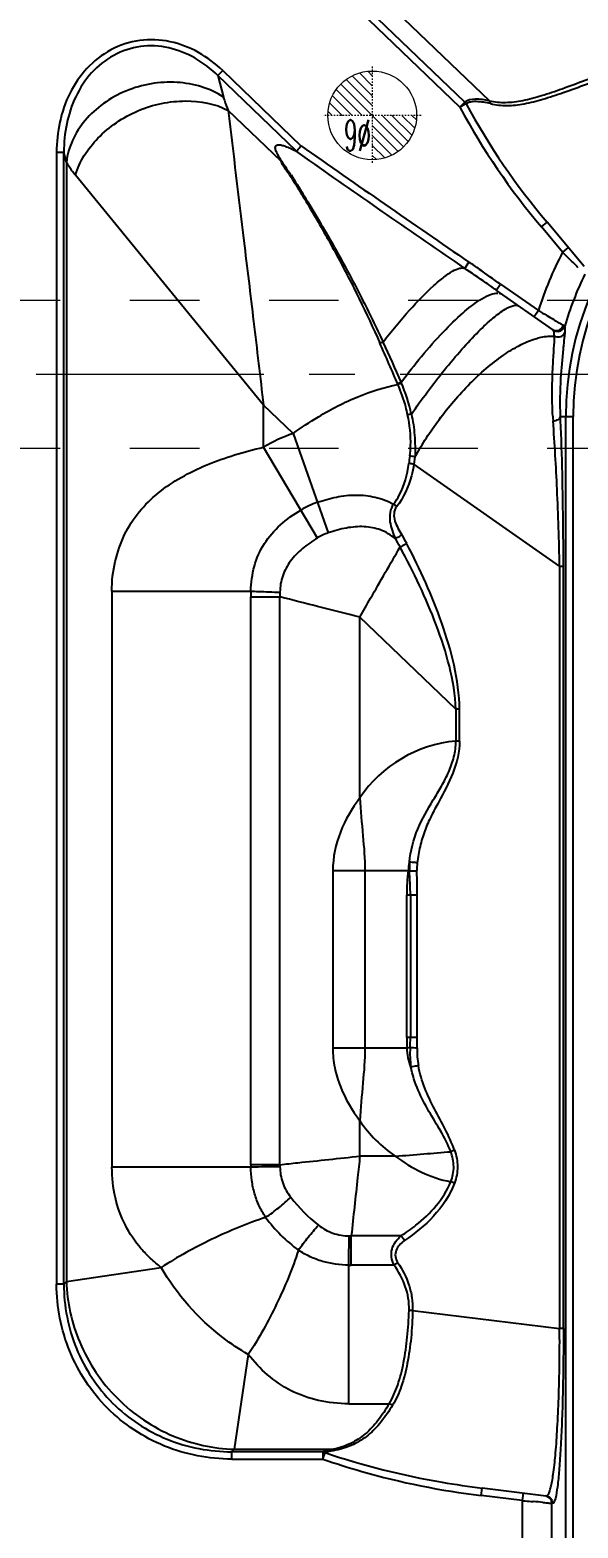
# Model space of a CAD drawing. Header units: millimetres. Extents: x 2634 to 3034, y 1430 to 1883.
# Drawn here: x 2707 to 2744, y 1677.6 to 1779 of the extents above; entities that cross this region are included whole.
import ezdxf
from ezdxf.enums import TextEntityAlignment as Align

# ---------------------------------------------------------------- set-up
doc = ezdxf.new("R2010")
doc.units = ezdxf.units.MM
doc.linetypes.add('CENTER', pattern=[0.6, 0.375, -0.075, 0.075, -0.075])
doc.linetypes.add('HIDDEN', pattern=[0.2, 0.1, -0.1])
doc.layers.add('cool', color=153, linetype='HIDDEN', lineweight=9)
doc.layers.add('epin', color=13, linetype='Continuous', lineweight=9)
doc.layers.add('DEFAULT_2', color=8, linetype='HIDDEN')
doc.styles.add('TXT05', font='txt.shx', dxfattribs={"width": 0.5, "bigfont": 'gbcbig.shx'})

# ---------------------------------------------------------------- blocks, each defined once
blk = doc.blocks.new('epin_ejp_6')
at = {"layer": 'epin'}
h = blk.add_hatch(dxfattribs=at)
h.set_pattern_fill('_ANSI31', color=123, scale=0.15, angle=90)
h.set_pattern_definition([(135, (119, 124), (-0.3367596, -0.3367596), [])])
h.paths.add_polyline_path([(0, 3, 0.4142136), (-3, 0), (0, 0)])
h.paths.add_polyline_path([(3, 0), (0, 0), (0, -3, 0.4142136)])
at = {"layer": 'epin', "color": 1, "linetype": 'CENTER', "ltscale": 0.12}
for p, q in [((0, -3.3), (0, 3.3)), ((-3.3, 0), (3.3, 0))]:
    blk.add_line(p, q, dxfattribs=at)
at = {"layer": 'epin'}
blk.add_circle((0, 0), 3, dxfattribs=at)
at = {"layer": 'epin', "color": 6, "style": 'TXT05', "width": 0.5}
blk.add_text('%%c6', height=2.1, dxfattribs=at).set_placement((0.995, 1.35), align=Align.MIDDLE)

msp = doc.modelspace()

# ---------------------------------------------------------------- linework, layer by layer
at = {"color": 7, "linetype": 'Continuous'}
for p, q in [((2736.38, 1774.07), (2728.02, 1782.11)), ((2736.06, 1773.73), (2727.69, 1781.77)), ((2730.5, 1781.42), (2738.05, 1774.16)), ((2720.03, 1776.21), (2719.71, 1775.87)), ((2720.03, 1776.21), (2725.32, 1771.12)), ((2719.71, 1775.87), (2720.08, 1774.41)), ((2725.02, 1770.75), (2719.71, 1775.87)), ((2736.38, 1774.07), (2736.06, 1773.73)), ((2723.97, 1770.08), (2720.4, 1773.51)), ((2736.47, 1773.95), (2736.06, 1773.73)), ((2708.81, 1770.68), (2708.81, 1694.13)), ((2708.81, 1770.68), (2709.3, 1770.68)), ((2709.3, 1694.13), (2709.3, 1770.68)), ((2709.47, 1770.02), (2709.3, 1770.68)), ((2709.47, 1770.02), (2709.47, 1694.31)), ((2725.92, 1770.1), (2724.96, 1770.77)), ((2722.79, 1753.58), (2710.08, 1769.12)), ((2741.56, 1765.63), (2741.94, 1765.95)), ((2744.46, 1762.95), (2741.94, 1765.95)), ((2742.99, 1763.92), (2741.56, 1765.63)), ((2743.37, 1764.24), (2742.99, 1763.92)), ((2736.38, 1762.83), (2736.66, 1763.25)), ((2738.5, 1761.36), (2738.79, 1761.77)), ((2742.3, 1758.7), (2738.5, 1761.36)), ((2738.79, 1761.77), (2741.36, 1759.98)), ((2741.36, 1759.98), (2741.07, 1759.56)), ((2722.79, 1750.73), (2722.79, 1753.58)), ((2724.79, 1751.66), (2722.79, 1753.58)), ((2742.85, 1752.82), (2743.7, 1752.82)), ((2742.86, 1752.55), (2742.85, 1752.82)), ((2743.2, 1752.82), (2743.2, 1609.04)), ((2743.7, 1609.04), (2743.7, 1752.82)), ((2726.43, 1744.59), (2722.79, 1750.73)), ((2724.79, 1751.66), (2727.16, 1744.94)), ((2733.02, 1750.08), (2732.95, 1749.58)), ((2742.79, 1742.68), (2732.95, 1749.58)), ((2742.79, 1742.68), (2742.79, 1691.13)), ((2742.79, 1742.68), (2743.05, 1742.68)), ((2743.05, 1691.13), (2743.05, 1742.68)), ((2712.55, 1741), (2712.55, 1702.05)), ((2712.55, 1741), (2721.93, 1741)), ((2721.93, 1702.21), (2721.93, 1740.61)), ((2721.93, 1740.61), (2723.9, 1740.61)), ((2723.9, 1702.21), (2723.9, 1740.61)), ((2729.3, 1727.02), (2729.3, 1739.24)), ((2735.78, 1733.01), (2729.3, 1739.24)), ((2735.78, 1733.01), (2735.78, 1730.86)), ((2736.03, 1733.01), (2735.78, 1733.01)), ((2736.03, 1730.86), (2736.03, 1733.01)), ((2736.03, 1730.86), (2735.78, 1730.86)), ((2727.47, 1722.11), (2727.47, 1710.09)), ((2727.47, 1722.11), (2732.56, 1722.11)), ((2729.64, 1722.11), (2729.64, 1710.09)), ((2732.46, 1710.81), (2732.46, 1720.43)), ((2733.17, 1720.43), (2732.46, 1720.43)), ((2732.71, 1720.43), (2732.71, 1710.81)), ((2733.17, 1710.81), (2733.17, 1720.43)), ((2733.17, 1710.81), (2732.46, 1710.81)), ((2732.49, 1710.09), (2727.47, 1710.09)), ((2729.3, 1702.79), (2729.3, 1705.18)), ((2721.93, 1702.05), (2712.55, 1702.05)), ((2723.9, 1702.21), (2721.93, 1702.21)), ((2731.69, 1702.79), (2729.3, 1702.79)), ((2728.72, 1695.42), (2728.72, 1697.4)), ((2732.07, 1697.4), (2728.72, 1697.4)), ((2709.47, 1694.31), (2715.88, 1695.26)), ((2728.55, 1686.04), (2728.55, 1695.42)), ((2731.61, 1695.42), (2728.72, 1695.42)), ((2709.3, 1694.13), (2708.81, 1694.13)), ((2709.3, 1694.13), (2709.47, 1694.31)), ((2732.86, 1692.35), (2742.79, 1691.13)), ((2743.05, 1691.13), (2742.79, 1691.13)), ((2721.76, 1689.37), (2720.81, 1682.97)), ((2728.55, 1686.04), (2731.28, 1686.04)), ((2720.81, 1682.97), (2720.64, 1682.8)), ((2720.64, 1682.3), (2720.64, 1682.8)), ((2726.8, 1682.8), (2720.64, 1682.8)), ((2720.81, 1682.97), (2727.51, 1682.97)), ((2726.8, 1682.8), (2726.8, 1682.3)), ((2720.64, 1682.3), (2726.8, 1682.3)), ((2726.8, 1682.3), (2726.96, 1682.74)), ((2737.49, 1679.84), (2737.55, 1680.34)), ((2740.26, 1679.5), (2737.49, 1679.84)), ((2741.88, 1679.8), (2737.55, 1680.34)), ((2740.33, 1680), (2740.26, 1679.5)), ((2740.26, 1679.5), (2740.26, 1667.28)), ((2742.27, 1667.47), (2742.27, 1679.31)), ((2742.27, 1679.31), (2742.32, 1679.31))]:
    msp.add_line(p, q, dxfattribs=at)
for centre, radius, start, end in [((2736.01, 1773.69), 0.537, 29.4398, 45.4151), ((2764.25, 1752.82), 21.04, 90, 180), ((2764.25, 1752.82), 20.54, 90, 180), ((3510.63, 2890.44), 1367.33, 234.94704, 235.52537), ((2764.25, 1752.82), 23.98, 152.4328, 162.6461), ((2542.99, 1481.59), 341.32, 55.1966, 55.4879), ((2563.59, 1515.94), 301.87, 54.8517, 55.0157), ((2601.35, 1569.5), 236.33, 54.4403, 54.8593), ((2588.34, 1546.89), 261.82, 55.0024, 55.1891), ((2764.25, 1752.82), 21.97, 154.0274, 163.8889), ((2875.46, 1985.3), 262.21, 239.24, 239.3849), ((2841.91, 1928.66), 196.38, 239.3948, 239.5541), ((2840.79, 1926.7), 194.13, 239.5453, 239.767), ((2592.14, 1695.8), 151.74, 22.9511, 24.1083), ((2599.63, 1697.04), 144.64, 23.6734, 24.8575), ((2742.65, 1759.06), 0.5, 235.7835, 315.8318), ((2742.27, 1755.79), 2.46, 85.9986, 87.4329), ((2721.57, 1750.56), 11.46, 12.146, 23.4292), ((2767.7, 1754.32), 25.41, 183.3604, 184.0831), ((2728.55, 1741), 11.31, 109.449, 120.6164), ((2826.78, 1737.53), 94.95, 172.3669, 172.6746), ((2730.8, 1737.75), 12.53, 79.8179, 81.4154), ((2728.55, 1741), 6.37, 109.4481, 120.6174), ((2728.45, 1741.23), 3.93, 109.2403, 121.0769), ((2723.71, 1739.66), 9.87, 27.4901, 31.4475), ((2723.73, 1739.73), 9.31, 27.2269, 31.2265), ((2734.58, 1740.6), 12.65, 178.1962, 179.9942), ((2732.53, 1740.84), 8.63, 179.3922, 181.5522), ((2736.59, 1722.11), 8.79, 95.3025, 146.0688), ((2737.17, 1721.71), 4.63, 168.0142, 175.0229), ((2739.58, 1722.42), 6.94, 177.9719, 182.7488), ((2739.27, 1722.16), 6.12, 175.5781, 180.5806), ((2746.44, 1720.44), 13.98, 173.1265, 180.0394), ((2735.19, 1734.14), 12.31, 257.6841, 258.0985), ((2732.03, 1815.85), 93.77, 270.3802, 270.6874), ((2742.17, 1710.81), 9.71, 180.0052, 184.2296), ((2718.77, 1710.82), 13.94, 357.0915, 359.9277), ((2682.57, 1710.84), 50.6, 359.1717, 359.9601), ((2735.32, 1688.5), 21.78, 96.9311, 97.4733), ((2732.04, 1646.1), 64.01, 88.9944, 89.4142), ((2736.59, 1710.09), 8.79, 213.9312, 236.0688), ((2733.5, 1702.22), 11.57, 180.0223, 180.8581), ((2727.64, 1422.69), 279.41, 90.7672, 91.1717), ((2731.72, 1702.11), 7.82, 179.2698, 180.2623), ((2733.18, 1706.68), 10.85, 217.94, 232.06), ((2731.67, 1705.16), 10.9, 216.71, 233.2897), ((2448.98, 1701.14), 279.62, 358.8284, 359.2326), ((2728.62, 1705.21), 7.82, 269.7379, 270.7305), ((2728.72, 1707), 11.58, 269.142, 269.9775), ((2741.77, 1679.31), 0.502, 359.9388, 82.9603), ((2714.41, 1387.06), 293.58, 84.6758, 84.8003)]:
    msp.add_arc(centre, radius, start, end, dxfattribs=at)
for points, knots in [([(2720.03, 1776.21), (2719.54, 1776.68), (2718.44, 1777.51), (2716.5, 1778.27), (2714.41, 1778.36), (2712.42, 1777.71), (2710.78, 1776.42), (2709.62, 1774.7), (2708.95, 1772.74), (2708.81, 1771.36), (2708.81, 1770.68)], [0, 0, 0, 0, 0.125104, 0.250089, 0.37494, 0.499744, 0.624636, 0.749666, 0.8748, 1, 1, 1, 1]), ([(2719.71, 1775.87), (2719.25, 1776.32), (2718.22, 1777.11), (2716.41, 1777.84), (2714.46, 1777.95), (2712.61, 1777.33), (2711.09, 1776.11), (2710.03, 1774.47), (2709.42, 1772.62), (2709.3, 1771.33), (2709.3, 1770.68)], [0, 0, 0, 0, 0.125807, 0.250411, 0.374595, 0.498556, 0.622939, 0.748037, 0.873672, 1, 1, 1, 1]), ([(2738.05, 1774.16), (2738.4, 1774.08), (2739.17, 1774.01), (2740.36, 1774.17), (2741.63, 1774.51), (2743.55, 1775.18), (2746.19, 1776.21), (2748.42, 1776.94), (2749.62, 1777.24)], [0, 0, 0, 0, 0.091287, 0.188709, 0.297153, 0.417957, 0.693447, 1, 1, 1, 1]), ([(2738.13, 1773.97), (2738.48, 1773.88), (2739.25, 1773.8), (2740.44, 1773.94), (2741.71, 1774.27), (2743.63, 1774.91), (2746.27, 1775.93), (2748.49, 1776.65), (2749.69, 1776.96)], [0, 0, 0, 0, 0.091535, 0.189155, 0.297484, 0.418126, 0.693392, 1, 1, 1, 1]), ([(2720.08, 1774.41), (2719.17, 1775.01), (2717.46, 1775.51), (2715.18, 1775.37), (2713.48, 1774.89), (2711.95, 1774.04), (2710.7, 1772.9), (2709.83, 1771.54), (2709.53, 1770.52), (2709.47, 1770.02)], [0, 0, 0, 0, 0.246235, 0.37755, 0.510125, 0.640757, 0.766737, 0.886395, 1, 1, 1, 1]), ([(2710.08, 1769.12), (2710.34, 1770.06), (2711.23, 1771.39), (2712.83, 1772.73), (2714.28, 1773.54), (2715.88, 1774.03), (2717.95, 1774.25), (2719.54, 1773.98), (2720.4, 1773.51)], [0, 0, 0, 0, 0.235452, 0.365591, 0.499127, 0.632967, 0.763751, 1, 1, 1, 1]), ([(2720.08, 1774.41), (2720.1, 1774.34), (2720.19, 1774.03), (2720.31, 1773.73), (2720.4, 1773.51)], [0, 0, 0, 0, 0.233528, 1, 1, 1, 1]), ([(2738.05, 1774.16), (2737.73, 1774.22), (2737.19, 1774.31), (2736.57, 1774.23), (2736.38, 1774.07)], [0, 0, 0, 0, 0.569724, 1, 1, 1, 1]), ([(2738.13, 1773.97), (2737.81, 1774.04), (2737.36, 1774.12), (2736.8, 1774.1), (2736.56, 1774.02), (2736.48, 1773.95)], [0, 0, 0, 0, 0.569064, 0.803779, 1, 1, 1, 1]), ([(2720.4, 1773.51), (2720.75, 1770.57), (2721.32, 1765.81), (2722.13, 1759.17), (2722.56, 1755.46), (2722.79, 1753.58)], [0, 0, 0, 0, 0.442107, 0.716375, 1, 1, 1, 1]), ([(2723.79, 1770.44), (2723.74, 1770.53), (2723.66, 1770.67), (2723.6, 1770.86), (2723.58, 1770.98), (2723.59, 1771.08), (2723.67, 1771.18), (2723.85, 1771.2), (2724.09, 1771.15), (2724.36, 1771.05), (2724.66, 1770.92), (2724.87, 1770.82), (2724.98, 1770.76)], [0, 0, 0, 0, 0.152552, 0.216879, 0.270752, 0.313628, 0.350114, 0.433235, 0.546737, 0.683532, 0.836355, 1, 1, 1, 1]), ([(2725.02, 1770.75), (2725.04, 1770.77), (2725.14, 1770.89), (2725.24, 1771.02), (2725.32, 1771.12)], [0, 0, 0, 0, 0.155498, 1, 1, 1, 1]), ([(2710.08, 1769.12), (2710.02, 1769.19), (2709.8, 1769.48), (2709.59, 1769.78), (2709.47, 1770.02)], [0, 0, 0, 0, 0.27915, 1, 1, 1, 1]), ([(2724.65, 1769.15), (2724.57, 1769.26), (2724.27, 1769.68), (2723.98, 1770.12), (2723.78, 1770.45)], [0, 0, 0, 0, 0.260191, 1, 1, 1, 1]), ([(2723.97, 1770.08), (2723.93, 1770.14), (2723.87, 1770.26), (2723.82, 1770.38), (2723.79, 1770.44)], [0, 0, 0, 0, 0.508986, 1, 1, 1, 1]), ([(2724.55, 1769.16), (2724.48, 1769.24), (2724.26, 1769.53), (2724.07, 1769.84), (2723.97, 1770.08)], [0, 0, 0, 0, 0.277793, 1, 1, 1, 1]), ([(2724.98, 1770.76), (2724.98, 1770.76), (2724.99, 1770.75), (2725.02, 1770.74), (2725.02, 1770.75)], [0, 0, 0, 0, 0.350435, 1, 1, 1, 1]), ([(2736.38, 1762.83), (2734.63, 1764.04), (2731.14, 1766.45), (2727.65, 1768.88), (2725.92, 1770.1)], [0, 0, 0, 0, 0.499995, 1, 1, 1, 1]), ([(2724.55, 1769.16), (2725.1, 1768.28), (2726.2, 1766.47), (2728.32, 1762.73), (2729.75, 1759.78), (2730.65, 1757.78)], [0, 0, 0, 0, 0.241234, 0.489958, 1, 1, 1, 1]), ([(2724.65, 1769.15), (2725.2, 1768.27), (2726.31, 1766.47), (2727.91, 1763.71), (2729.44, 1760.82), (2730.39, 1758.84), (2730.86, 1757.84)], [0, 0, 0, 0, 0.241035, 0.490004, 0.743214, 1, 1, 1, 1]), ([(2742.99, 1763.92), (2743.03, 1763.87), (2743.22, 1763.69), (2743.41, 1763.5), (2743.55, 1763.37)], [0, 0, 0, 0, 0.254449, 1, 1, 1, 1]), ([(2730.86, 1757.84), (2731.44, 1758.59), (2732.53, 1759.91), (2733.93, 1761.36), (2734.92, 1762.21), (2735.5, 1762.62), (2735.97, 1762.84), (2736.27, 1762.87), (2736.38, 1762.83)], [0, 0, 0, 0, 0.372121, 0.676506, 0.794988, 0.887974, 0.955132, 1, 1, 1, 1]), ([(2743.55, 1763.37), (2743.59, 1763.32), (2743.75, 1763.17), (2743.92, 1763.01), (2744.03, 1762.89)], [0, 0, 0, 0, 0.271075, 1, 1, 1, 1]), ([(2737.39, 1760.68), (2737.59, 1760.81), (2737.94, 1761.01), (2738.34, 1761.13), (2738.51, 1761.15)], [0, 0, 0, 0, 0.574087, 1, 1, 1, 1]), ([(2732.09, 1755.12), (2732.97, 1756.31), (2734.3, 1757.94), (2736.14, 1759.74), (2736.99, 1760.42), (2737.39, 1760.68)], [0, 0, 0, 0, 0.576653, 0.813571, 1, 1, 1, 1]), ([(2732.78, 1752.97), (2733.13, 1753.48), (2733.86, 1754.49), (2734.99, 1755.95), (2736.14, 1757.32), (2737.23, 1758.5), (2738.21, 1759.41), (2738.92, 1759.97), (2739.41, 1760.23), (2739.72, 1760.34), (2739.96, 1760.34), (2740.06, 1760.27)], [0, 0, 0, 0, 0.174556, 0.353365, 0.526352, 0.681983, 0.809779, 0.904536, 0.938803, 0.965122, 1, 1, 1, 1]), ([(2742.3, 1758.7), (2742.42, 1758.62), (2742.69, 1758.59), (2742.93, 1758.78), (2743.02, 1758.91), (2743.04, 1758.98)], [0, 0, 0, 0, 0.482662, 0.750367, 1, 1, 1, 1]), ([(2743.01, 1758.71), (2743.02, 1758.73), (2743.08, 1758.79), (2743.12, 1758.86), (2743.14, 1758.92)], [0, 0, 0, 0, 0.266009, 1, 1, 1, 1]), ([(2743.14, 1758.92), (2743.13, 1758.93), (2743.1, 1758.95), (2743.07, 1758.97), (2743.04, 1758.98)], [0, 0, 0, 0, 0.329422, 1, 1, 1, 1]), ([(2743.15, 1758.87), (2743.15, 1758.87), (2743.15, 1758.89), (2743.14, 1758.91), (2743.14, 1758.92)], [0, 0, 0, 0, 0.292309, 1, 1, 1, 1]), ([(2743.16, 1758.54), (2743.16, 1758.58), (2743.17, 1758.68), (2743.17, 1758.79), (2743.15, 1758.87)], [0, 0, 0, 0, 0.316004, 1, 1, 1, 1]), ([(2730.86, 1757.84), (2730.84, 1757.84), (2730.77, 1757.81), (2730.7, 1757.79), (2730.65, 1757.78)], [0, 0, 0, 0, 0.264115, 1, 1, 1, 1]), ([(2733.02, 1750.08), (2733.51, 1750.95), (2734.64, 1752.69), (2736.62, 1755.03), (2738.5, 1756.67), (2740.01, 1757.61), (2740.73, 1757.93), (2741.07, 1758.04)], [0, 0, 0, 0, 0.259987, 0.538462, 0.796333, 0.906482, 1, 1, 1, 1]), ([(2741.07, 1758.04), (2741.19, 1758.08), (2741.61, 1758.2), (2742.06, 1758.26), (2742.38, 1758.25)], [0, 0, 0, 0, 0.280707, 1, 1, 1, 1]), ([(2742.33, 1752.83), (2742.3, 1753.44), (2742.27, 1754.57), (2742.33, 1756.09), (2742.4, 1757.29), (2742.45, 1757.97), (2742.44, 1758.25)], [0, 0, 0, 0, 0.336706, 0.622709, 0.846958, 1, 1, 1, 1]), ([(2742.4, 1758.56), (2742.4, 1758.57), (2742.39, 1758.6), (2742.38, 1758.63), (2742.37, 1758.65)], [0, 0, 0, 0, 0.296207, 1, 1, 1, 1]), ([(2742.44, 1758.25), (2742.44, 1758.28), (2742.43, 1758.38), (2742.42, 1758.49), (2742.4, 1758.56)], [0, 0, 0, 0, 0.301374, 1, 1, 1, 1]), ([(2742.44, 1758.25), (2742.54, 1758.19), (2742.78, 1758.16), (2742.99, 1758.27), (2743.06, 1758.35)], [0, 0, 0, 0, 0.528167, 1, 1, 1, 1]), ([(2743.05, 1757.37), (2743.06, 1757.45), (2743.09, 1757.75), (2743.12, 1758.05), (2743.14, 1758.26)], [0, 0, 0, 0, 0.28547, 1, 1, 1, 1]), ([(2743.14, 1758.26), (2743.14, 1758.28), (2743.15, 1758.38), (2743.16, 1758.47), (2743.16, 1758.54)], [0, 0, 0, 0, 0.274168, 1, 1, 1, 1]), ([(2742.85, 1752.82), (2742.82, 1753.68), (2742.84, 1755.2), (2742.98, 1756.71), (2743.05, 1757.37)], [0, 0, 0, 0, 0.565201, 1, 1, 1, 1]), ([(2724.79, 1751.66), (2725.34, 1752.06), (2726.75, 1752.99), (2729.08, 1754.21), (2730.95, 1754.79), (2731.87, 1754.97)], [0, 0, 0, 0, 0.260879, 0.64132, 1, 1, 1, 1]), ([(2732.09, 1755.12), (2732.03, 1755.09), (2731.95, 1755.06), (2731.87, 1755.04), (2731.85, 1755.04)], [0, 0, 0, 0, 0.764778, 1, 1, 1, 1]), ([(2732.12, 1755.05), (2732.06, 1755.03), (2731.98, 1755), (2731.89, 1754.98), (2731.87, 1754.97)], [0, 0, 0, 0, 0.764845, 1, 1, 1, 1]), ([(2732.52, 1752.93), (2732.49, 1753.11), (2732.32, 1753.8), (2732.09, 1754.48), (2731.87, 1754.97)], [0, 0, 0, 0, 0.252276, 1, 1, 1, 1]), ([(2732.78, 1752.97), (2732.71, 1752.96), (2732.63, 1752.94), (2732.54, 1752.93), (2732.52, 1752.93)], [0, 0, 0, 0, 0.761703, 1, 1, 1, 1]), ([(2732.67, 1750.14), (2732.7, 1750.37), (2732.78, 1751.3), (2732.67, 1752.24), (2732.52, 1752.93)], [0, 0, 0, 0, 0.247611, 1, 1, 1, 1]), ([(2732.78, 1752.97), (2732.83, 1752.74), (2732.92, 1752.26), (2733, 1751.54), (2733.03, 1750.81), (2733.03, 1750.33), (2733.02, 1750.08)], [0, 0, 0, 0, 0.249186, 0.499069, 0.749527, 1, 1, 1, 1]), ([(2742.35, 1752.51), (2742.42, 1752.52), (2742.55, 1752.54), (2742.74, 1752.61), (2742.85, 1752.74), (2742.85, 1752.82)], [0, 0, 0, 0, 0.326596, 0.595706, 1, 1, 1, 1]), ([(2742.79, 1742.68), (2742.76, 1744.42), (2742.65, 1747.7), (2742.46, 1750.97), (2742.35, 1752.51)], [0, 0, 0, 0, 0.529006, 1, 1, 1, 1]), ([(2743.05, 1742.68), (2743.05, 1743.56), (2743.03, 1746.86), (2742.96, 1750.15), (2742.86, 1752.55)], [0, 0, 0, 0, 0.268724, 1, 1, 1, 1]), ([(2712.55, 1741), (2712.53, 1741.67), (2712.7, 1742.99), (2713.32, 1744.83), (2714.34, 1746.4), (2715.66, 1747.7), (2717.23, 1748.74), (2718.96, 1749.58), (2720.84, 1750.24), (2722.13, 1750.58), (2722.79, 1750.73)], [0, 0, 0, 0, 0.130783, 0.25559, 0.374881, 0.492942, 0.613748, 0.738948, 0.868285, 1, 1, 1, 1]), ([(2731.57, 1746.88), (2731.72, 1747.07), (2732.25, 1747.91), (2732.51, 1748.89), (2732.61, 1749.63)], [0, 0, 0, 0, 0.243986, 1, 1, 1, 1]), ([(2732.95, 1749.58), (2732.9, 1749.31), (2732.69, 1748.3), (2732.26, 1747.31), (2731.78, 1746.7)], [0, 0, 0, 0, 0.25529, 1, 1, 1, 1]), ([(2732.95, 1749.58), (2732.92, 1749.58), (2732.81, 1749.6), (2732.69, 1749.62), (2732.61, 1749.63)], [0, 0, 0, 0, 0.234911, 1, 1, 1, 1]), ([(2726.43, 1747.01), (2726.85, 1747.15), (2727.7, 1747.4), (2729.03, 1747.55), (2730.35, 1747.4), (2731.19, 1747.1), (2731.57, 1746.88)], [0, 0, 0, 0, 0.252227, 0.502304, 0.750471, 1, 1, 1, 1]), ([(2731.57, 1746.88), (2731.45, 1746.72), (2731.3, 1746.32), (2731.31, 1745.5), (2731.53, 1744.92), (2731.69, 1744.55)], [0, 0, 0, 0, 0.251345, 0.50798, 1, 1, 1, 1]), ([(2731.78, 1746.7), (2731.77, 1746.72), (2731.7, 1746.78), (2731.63, 1746.84), (2731.57, 1746.88)], [0, 0, 0, 0, 0.235316, 1, 1, 1, 1]), ([(2731.78, 1746.7), (2731.68, 1746.58), (2731.56, 1746.24), (2731.65, 1745.73), (2731.86, 1745.26), (2732.04, 1744.96), (2732.13, 1744.81)], [0, 0, 0, 0, 0.237061, 0.486056, 0.740525, 1, 1, 1, 1]), ([(2721.93, 1741), (2721.94, 1741.29), (2721.99, 1741.85), (2722.2, 1742.96), (2722.77, 1744.26), (2723.9, 1745.54), (2724.82, 1746.2), (2725.31, 1746.48)], [0, 0, 0, 0, 0.12601, 0.251667, 0.500368, 0.748817, 1, 1, 1, 1]), ([(2731.69, 1744.55), (2731.39, 1744.8), (2730.73, 1745.2), (2729.56, 1745.41), (2728.36, 1745.3), (2727.56, 1745.08), (2727.16, 1744.94)], [0, 0, 0, 0, 0.241887, 0.480287, 0.733566, 1, 1, 1, 1]), ([(2732.13, 1744.81), (2732.06, 1744.75), (2731.92, 1744.66), (2731.77, 1744.58), (2731.69, 1744.55)], [0, 0, 0, 0, 0.513008, 1, 1, 1, 1]), ([(2726.43, 1744.59), (2726.07, 1744.38), (2725.41, 1743.92), (2724.58, 1743.07), (2724.02, 1742.06), (2723.9, 1741.31), (2723.9, 1740.93)], [0, 0, 0, 0, 0.266011, 0.518876, 0.758359, 1, 1, 1, 1]), ([(2729.3, 1739.24), (2729.54, 1739.67), (2730.44, 1741.25), (2731.35, 1742.83), (2732.01, 1743.99)], [0, 0, 0, 0, 0.267561, 1, 1, 1, 1]), ([(2732.47, 1744.21), (2732.43, 1744.19), (2732.29, 1744.1), (2732.13, 1744.03), (2732.01, 1743.99)], [0, 0, 0, 0, 0.260644, 1, 1, 1, 1]), ([(2735.78, 1733.01), (2735.75, 1733.99), (2735.41, 1735.94), (2734.2, 1739.64), (2732.93, 1742.28), (2732.01, 1743.99)], [0, 0, 0, 0, 0.251488, 0.502404, 1, 1, 1, 1]), ([(2736.03, 1733.01), (2736.02, 1734.01), (2735.73, 1736), (2734.6, 1739.78), (2733.37, 1742.48), (2732.47, 1744.21)], [0, 0, 0, 0, 0.253087, 0.504192, 1, 1, 1, 1]), ([(2721.93, 1741), (2722.1, 1740.99), (2722.76, 1740.97), (2723.41, 1740.94), (2723.9, 1740.93)], [0, 0, 0, 0, 0.256971, 1, 1, 1, 1]), ([(2729.3, 1739.24), (2728.35, 1739.49), (2726.55, 1739.94), (2724.75, 1740.39), (2723.9, 1740.61)], [0, 0, 0, 0, 0.529557, 1, 1, 1, 1]), ([(2732.64, 1722.67), (2732.71, 1723.44), (2733.12, 1724.93), (2734.06, 1726.56), (2734.82, 1727.81), (2735.32, 1728.76), (2735.69, 1729.78), (2735.78, 1730.5), (2735.78, 1730.86)], [0, 0, 0, 0, 0.261359, 0.51293, 0.635446, 0.75691, 0.878291, 1, 1, 1, 1]), ([(2736.03, 1730.86), (2736.04, 1730.13), (2735.66, 1728.66), (2734.79, 1727.06), (2734.11, 1725.79), (2733.65, 1724.79), (2733.34, 1723.73), (2733.22, 1723), (2733.17, 1722.63)], [0, 0, 0, 0, 0.252037, 0.499408, 0.622881, 0.747233, 0.872962, 1, 1, 1, 1]), ([(2729.3, 1727.02), (2728.77, 1726.31), (2727.85, 1724.77), (2727.47, 1722.99), (2727.47, 1722.11)], [0, 0, 0, 0, 0.500742, 1, 1, 1, 1]), ([(2729.3, 1727.02), (2729.34, 1726.16), (2729.5, 1724.53), (2729.64, 1722.89), (2729.64, 1722.11)], [0, 0, 0, 0, 0.521818, 1, 1, 1, 1]), ([(2733.17, 1722.63), (2733.12, 1722.63), (2732.95, 1722.65), (2732.78, 1722.66), (2732.64, 1722.67)], [0, 0, 0, 0, 0.255175, 1, 1, 1, 1]), ([(2733.17, 1720.43), (2733.17, 1720.57), (2733.16, 1720.91), (2733.17, 1721.47), (2733.15, 1721.89), (2733.15, 1722.09)], [0, 0, 0, 0, 0.250002, 0.62501, 1, 1, 1, 1]), ([(2727.47, 1710.09), (2727.47, 1709.65), (2727.56, 1708.76), (2728.08, 1707.05), (2728.77, 1705.89), (2729.3, 1705.18)], [0, 0, 0, 0, 0.250258, 0.500382, 1, 1, 1, 1]), ([(2729.64, 1710.09), (2729.64, 1709.31), (2729.5, 1707.67), (2729.34, 1706.04), (2729.3, 1705.18)], [0, 0, 0, 0, 0.478177, 1, 1, 1, 1]), ([(2733.25, 1708.91), (2733.21, 1708.9), (2733.04, 1708.86), (2732.87, 1708.84), (2732.74, 1708.82)], [0, 0, 0, 0, 0.255144, 1, 1, 1, 1]), ([(2735.44, 1703.09), (2735.07, 1704.06), (2734.18, 1705.37), (2733.19, 1707.24), (2732.85, 1708.28), (2732.74, 1708.82)], [0, 0, 0, 0, 0.487618, 0.74, 1, 1, 1, 1]), ([(2735.7, 1703.19), (2735.5, 1703.67), (2735.09, 1704.63), (2734.33, 1705.98), (2733.64, 1707.38), (2733.35, 1708.39), (2733.25, 1708.91)], [0, 0, 0, 0, 0.249839, 0.497634, 0.746971, 1, 1, 1, 1]), ([(2731.69, 1702.79), (2732.33, 1702.83), (2733.58, 1702.93), (2734.83, 1703.05), (2735.44, 1703.09)], [0, 0, 0, 0, 0.517121, 1, 1, 1, 1]), ([(2735.7, 1703.19), (2735.68, 1703.18), (2735.59, 1703.15), (2735.5, 1703.11), (2735.44, 1703.09)], [0, 0, 0, 0, 0.23659, 1, 1, 1, 1]), ([(2735.44, 1701.06), (2735.57, 1701.38), (2735.71, 1702.08), (2735.56, 1702.77), (2735.44, 1703.09)], [0, 0, 0, 0, 0.498812, 1, 1, 1, 1]), ([(2735.7, 1703.19), (2735.82, 1702.83), (2735.96, 1702.08), (2735.82, 1701.31), (2735.68, 1700.96)], [0, 0, 0, 0, 0.500183, 1, 1, 1, 1]), ([(2715.88, 1695.26), (2715.63, 1695.46), (2715.15, 1695.86), (2714.27, 1696.76), (2713.37, 1698.11), (2712.69, 1699.99), (2712.55, 1701.35), (2712.55, 1702.05)], [0, 0, 0, 0, 0.120698, 0.240457, 0.482142, 0.734775, 1, 1, 1, 1]), ([(2722.93, 1698.65), (2722.77, 1698.9), (2722.47, 1699.42), (2722.16, 1700.26), (2721.98, 1701.14), (2721.93, 1701.74), (2721.93, 1702.05)], [0, 0, 0, 0, 0.248104, 0.497364, 0.748428, 1, 1, 1, 1]), ([(2723.9, 1702.21), (2724.3, 1702.26), (2726.1, 1702.45), (2727.9, 1702.64), (2729.3, 1702.79)], [0, 0, 0, 0, 0.223126, 1, 1, 1, 1]), ([(2723.9, 1702.08), (2723.9, 1701.71), (2724.02, 1700.96), (2724.4, 1700.3), (2724.63, 1700.01)], [0, 0, 0, 0, 0.500904, 1, 1, 1, 1]), ([(2729.3, 1702.79), (2729.25, 1702.31), (2729.05, 1700.51), (2728.86, 1698.71), (2728.72, 1697.4)], [0, 0, 0, 0, 0.269306, 1, 1, 1, 1]), ([(2731.69, 1702.79), (2732.24, 1702.38), (2733.42, 1701.64), (2734.76, 1701.18), (2735.44, 1701.06)], [0, 0, 0, 0, 0.500498, 1, 1, 1, 1]), ([(2732.07, 1697.4), (2732.42, 1697.62), (2733.78, 1698.57), (2734.97, 1699.89), (2735.44, 1701.06)], [0, 0, 0, 0, 0.247227, 1, 1, 1, 1]), ([(2735.68, 1700.96), (2735.66, 1700.97), (2735.58, 1701.01), (2735.5, 1701.04), (2735.44, 1701.06)], [0, 0, 0, 0, 0.240498, 1, 1, 1, 1]), ([(2735.68, 1700.96), (2735.37, 1700.13), (2734.37, 1698.65), (2733.02, 1697.55), (2732.31, 1697.08)], [0, 0, 0, 0, 0.508894, 1, 1, 1, 1]), ([(2722.93, 1698.65), (2723.24, 1698.85), (2723.82, 1699.29), (2724.37, 1699.76), (2724.63, 1700.01)], [0, 0, 0, 0, 0.507261, 1, 1, 1, 1]), ([(2722.93, 1698.65), (2721.69, 1698.24), (2719.27, 1697.23), (2716.97, 1695.97), (2715.88, 1695.26)], [0, 0, 0, 0, 0.500037, 1, 1, 1, 1]), ([(2725.15, 1696.43), (2725.36, 1696.73), (2725.79, 1697.31), (2726.27, 1697.86), (2726.51, 1698.12)], [0, 0, 0, 0, 0.507651, 1, 1, 1, 1]), ([(2726.51, 1698.12), (2726.8, 1697.89), (2727.46, 1697.52), (2728.21, 1697.4), (2728.58, 1697.39)], [0, 0, 0, 0, 0.498989, 1, 1, 1, 1]), ([(2731.61, 1695.42), (2731.52, 1695.59), (2731.4, 1695.95), (2731.45, 1696.69), (2731.8, 1697.16), (2732.07, 1697.4)], [0, 0, 0, 0, 0.26758, 0.506646, 1, 1, 1, 1]), ([(2732.31, 1697.08), (2732.18, 1696.99), (2731.96, 1696.8), (2731.72, 1696.43), (2731.66, 1695.99), (2731.77, 1695.72), (2731.85, 1695.6)], [0, 0, 0, 0, 0.263773, 0.5108, 0.745707, 1, 1, 1, 1]), ([(2732.31, 1697.08), (2732.26, 1697.17), (2732.18, 1697.28), (2732.09, 1697.37), (2732.07, 1697.4)], [0, 0, 0, 0, 0.764468, 1, 1, 1, 1]), ([(2725.15, 1696.43), (2724.74, 1695.19), (2723.74, 1692.77), (2722.48, 1690.47), (2721.76, 1689.37)], [0, 0, 0, 0, 0.500039, 1, 1, 1, 1]), ([(2728.55, 1695.42), (2728.25, 1695.42), (2727.65, 1695.47), (2726.76, 1695.65), (2725.92, 1695.97), (2725.4, 1696.26), (2725.15, 1696.43)], [0, 0, 0, 0, 0.251566, 0.502557, 0.751853, 1, 1, 1, 1]), ([(2721.76, 1689.37), (2721.16, 1689.72), (2718.84, 1691.27), (2716.92, 1693.44), (2715.88, 1695.26)], [0, 0, 0, 0, 0.247427, 1, 1, 1, 1]), ([(2731.85, 1695.6), (2731.84, 1695.58), (2731.76, 1695.52), (2731.68, 1695.46), (2731.61, 1695.42)], [0, 0, 0, 0, 0.23801, 1, 1, 1, 1]), ([(2732.62, 1692.36), (2732.63, 1692.64), (2732.6, 1693.19), (2732.32, 1694.25), (2731.92, 1694.98), (2731.61, 1695.42)], [0, 0, 0, 0, 0.254781, 0.503876, 1, 1, 1, 1]), ([(2731.85, 1695.6), (2732.17, 1695.12), (2732.56, 1694.35), (2732.84, 1693.23), (2732.87, 1692.65), (2732.86, 1692.35)], [0, 0, 0, 0, 0.496153, 0.745097, 1, 1, 1, 1]), ([(2720.64, 1682.3), (2719.1, 1682.3), (2715.98, 1682.9), (2712.03, 1685.52), (2709.41, 1689.48), (2708.81, 1692.59), (2708.81, 1694.13)], [0, 0, 0, 0, 0.250049, 0.500002, 0.749955, 1, 1, 1, 1]), ([(2709.3, 1694.13), (2709.3, 1692.66), (2709.87, 1689.67), (2712.38, 1685.88), (2716.17, 1683.36), (2719.16, 1682.8), (2720.64, 1682.8)], [0, 0, 0, 0, 0.250115, 0.499998, 0.749881, 1, 1, 1, 1]), ([(2709.47, 1694.31), (2709.52, 1692.91), (2710.16, 1689.98), (2712.7, 1686.2), (2716.48, 1683.65), (2719.41, 1683.01), (2720.81, 1682.97)], [0, 0, 0, 0, 0.239514, 0.5, 0.760486, 1, 1, 1, 1]), ([(2731.28, 1686.04), (2731.52, 1686.44), (2731.91, 1687.36), (2732.29, 1688.88), (2732.53, 1690.58), (2732.6, 1691.76), (2732.62, 1692.36)], [0, 0, 0, 0, 0.212855, 0.4554, 0.721574, 1, 1, 1, 1]), ([(2732.86, 1692.35), (2732.85, 1691.74), (2732.78, 1690.53), (2732.54, 1688.81), (2732.16, 1687.27), (2731.75, 1686.34), (2731.51, 1685.94)], [0, 0, 0, 0, 0.280024, 0.545579, 0.787069, 1, 1, 1, 1]), ([(2732.86, 1692.35), (2732.84, 1692.35), (2732.76, 1692.36), (2732.68, 1692.36), (2732.62, 1692.36)], [0, 0, 0, 0, 0.235447, 1, 1, 1, 1]), ([(2741.88, 1679.8), (2741.96, 1679.8), (2742.07, 1679.98), (2742.15, 1680.2), (2742.23, 1680.53), (2742.31, 1680.94), (2742.42, 1681.68), (2742.54, 1682.84), (2742.65, 1684.51), (2742.74, 1686.51), (2742.79, 1688.76), (2742.8, 1690.33), (2742.79, 1691.13)], [0, 0, 0, 0, 0.020549, 0.041007, 0.069271, 0.105653, 0.150352, 0.264889, 0.412263, 0.589137, 0.78848, 1, 1, 1, 1]), ([(2743.05, 1691.13), (2743.05, 1689.66), (2743.03, 1687.53), (2742.95, 1684.84), (2742.87, 1683.15), (2742.78, 1681.77), (2742.68, 1680.7), (2742.58, 1679.95), (2742.49, 1679.56), (2742.43, 1679.43)], [0, 0, 0, 0, 0.376738, 0.543993, 0.688791, 0.807603, 0.899096, 0.963439, 1, 1, 1, 1]), ([(2728.55, 1686.04), (2727.86, 1686.04), (2726.5, 1686.19), (2724.61, 1686.86), (2723.01, 1687.95), (2722.15, 1688.88), (2721.76, 1689.37)], [0, 0, 0, 0, 0.265433, 0.51827, 0.759833, 1, 1, 1, 1]), ([(2731.28, 1686.04), (2731.04, 1685.65), (2730.57, 1684.92), (2729.71, 1683.98), (2728.69, 1683.31), (2727.92, 1683.06), (2727.51, 1682.97)], [0, 0, 0, 0, 0.273874, 0.520003, 0.754283, 1, 1, 1, 1]), ([(2731.51, 1685.94), (2731.27, 1685.55), (2730.78, 1684.83), (2729.91, 1683.9), (2728.86, 1683.24), (2728.08, 1682.99), (2727.68, 1682.9)], [0, 0, 0, 0, 0.272515, 0.518424, 0.75341, 1, 1, 1, 1]), ([(2727.51, 1682.97), (2727.45, 1682.95), (2727.22, 1682.9), (2726.98, 1682.84), (2726.8, 1682.8)], [0, 0, 0, 0, 0.256747, 1, 1, 1, 1]), ([(2727.68, 1682.9), (2727.62, 1682.89), (2727.38, 1682.84), (2727.14, 1682.79), (2726.96, 1682.74)], [0, 0, 0, 0, 0.256537, 1, 1, 1, 1]), ([(2726.8, 1682.3), (2727.67, 1682), (2731.16, 1680.89), (2734.76, 1680.17), (2737.49, 1679.84)], [0, 0, 0, 0, 0.250164, 1, 1, 1, 1]), ([(2726.96, 1682.74), (2729.53, 1681.86), (2733.06, 1680.98), (2736.65, 1680.45), (2737.55, 1680.34)], [0, 0, 0, 0, 0.749741, 1, 1, 1, 1]), ([(2741.88, 1679.8), (2742, 1679.79), (2742.23, 1679.67), (2742.32, 1679.42), (2742.32, 1679.31)], [0, 0, 0, 0, 0.49977, 1, 1, 1, 1]), ([(2740.26, 1679.5), (2740.33, 1679.49), (2740.58, 1679.47), (2740.83, 1679.44), (2741.01, 1679.43)], [0, 0, 0, 0, 0.254792, 1, 1, 1, 1]), ([(2741.65, 1679.37), (2741.69, 1679.37), (2741.84, 1679.35), (2741.98, 1679.34), (2742.09, 1679.33)], [0, 0, 0, 0, 0.297373, 1, 1, 1, 1]), ([(2742.09, 1679.33), (2742.11, 1679.33), (2742.17, 1679.32), (2742.24, 1679.32), (2742.27, 1679.31)], [0, 0, 0, 0, 0.393124, 1, 1, 1, 1]), ([(2742.43, 1679.42), (2742.42, 1679.4), (2742.39, 1679.36), (2742.36, 1679.31), (2742.32, 1679.31)], [0, 0, 0, 0, 0.33564, 1, 1, 1, 1])]:
    msp.add_open_spline(points, degree=3, knots=knots, dxfattribs=at)
for points in [[(2738.13, 1773.97), (2738.11, 1774.03), (2738.09, 1774.1), (2738.05, 1774.16)], [(2736.06, 1773.73), (2737.59, 1770.85), (2739.46, 1768.13), (2741.56, 1765.63)], [(2736.47, 1773.95), (2738.01, 1771.11), (2739.87, 1768.42), (2741.94, 1765.95)], [(2742.33, 1758.68), (2742.32, 1758.69), (2742.31, 1758.69), (2742.3, 1758.7)], [(2742.36, 1758.66), (2742.35, 1758.66), (2742.34, 1758.67), (2742.33, 1758.68)], [(2743.06, 1758.35), (2743.1, 1758.41), (2743.14, 1758.47), (2743.16, 1758.54)], [(2732.71, 1720.43), (2732.71, 1720.98), (2732.68, 1721.54), (2732.65, 1722.09)], [(2732.74, 1708.82), (2732.6, 1709.23), (2732.51, 1709.66), (2732.49, 1710.09)], [(2732.69, 1710.12), (2732.67, 1709.68), (2732.69, 1709.25), (2732.74, 1708.82)], [(2733.16, 1710.11), (2733.16, 1709.71), (2733.18, 1709.3), (2733.25, 1708.91)], [(2731.51, 1685.94), (2731.44, 1685.99), (2731.36, 1686.02), (2731.28, 1686.04)], [(2726.96, 1682.74), (2726.91, 1682.77), (2726.86, 1682.79), (2726.8, 1682.8)], [(2727.68, 1682.9), (2727.63, 1682.94), (2727.57, 1682.96), (2727.51, 1682.97)]]:
    msp.add_open_spline(points, degree=3, dxfattribs=at)
at = {"layer": 'cool', "ltscale": 47}
for p, q in [((2647.96, 1760.67), (3019.3, 1760.67)), ((2647.96, 1750.67), (3019.3, 1750.67))]:
    msp.add_line(p, q, dxfattribs=at)
at = {"layer": 'cool', "color": 1, "linetype": 'CENTER', "ltscale": 41}
msp.add_line((2633.63, 1755.67), (3033.63, 1755.67), dxfattribs=at)
at = {"layer": 'DEFAULT_2', "color": 8, "linetype": 'HIDDEN', "ltscale": 0.3}
msp.add_open_spline([(2738.51, 1761.15), (2738.55, 1761.15), (2738.7, 1761.16), (2738.85, 1761.12), (2738.94, 1761.06)], degree=3, knots=[0, 0, 0, 0, 0.281156, 1, 1, 1, 1], dxfattribs=at)

# ---------------------------------------------------------------- block references
at = {"layer": 'epin', "rotation": 180}
msp.add_blockref('epin_ejp_6', (2730.13, 1773.17), dxfattribs=at)

doc.saveas('drawing.dxf')
